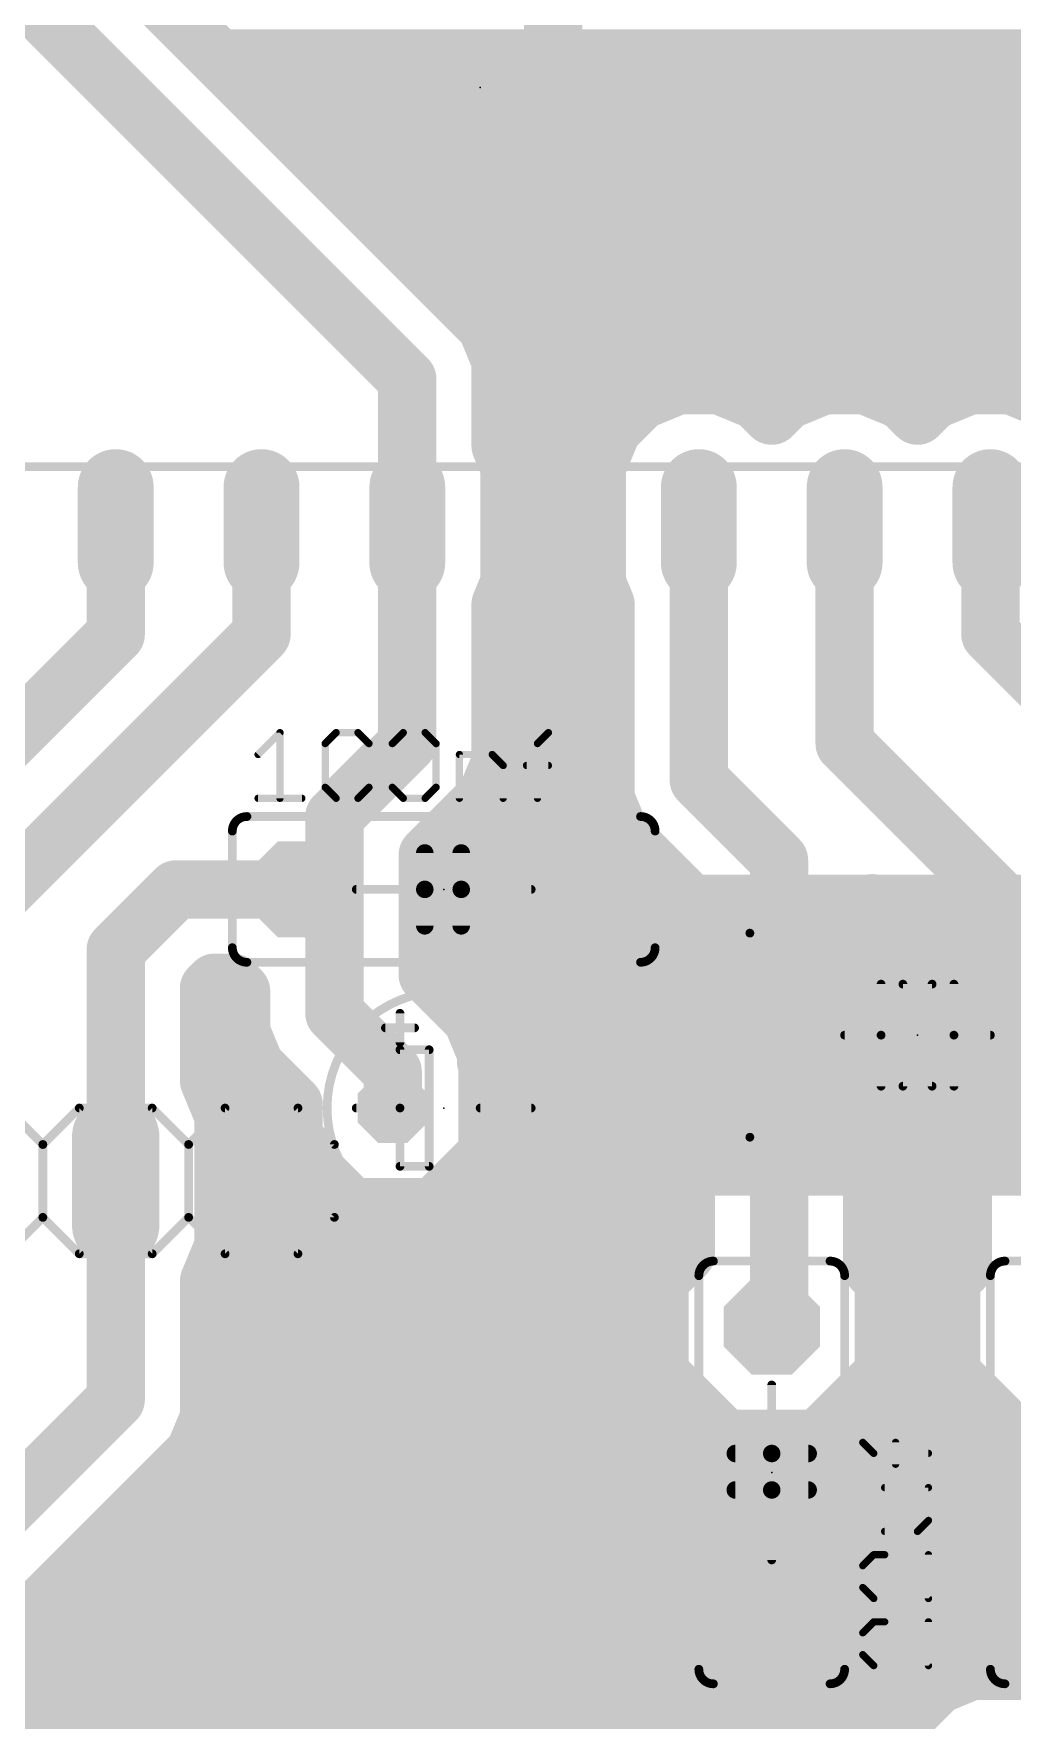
# Model space of a CAD drawing. Extents: x -9 to 115, y -5 to 71.
# Drawn here: x 54.45 to 71.5, y 9.65 to 39.04 of the extents above; entities that cross this region are included whole.
import ezdxf

# ---------------------------------------------------------------- set-up
doc = ezdxf.new("R2010")
doc.units = 0
for name, color, linetype in [('16', 132, 'CONTINUOUS'), ('17', 110, 'CONTINUOUS'), ('21', 253, 'CONTINUOUS'), ('23', 53, 'CONTINUOUS'), ('27', 253, 'CONTINUOUS'), ('43', 110, 'CONTINUOUS'), ('51', 253, 'CONTINUOUS')]:
    doc.layers.add(name, color=color, linetype=linetype)

# ---------------------------------------------------------------- blocks, each defined once
blk = doc.blocks.new('OCTAGONP')
at = {"const_width": 0.5}
blk.add_lwpolyline([(-0.25, -0.1036), (-0.25, 0.1036), (-0.1036, 0.25), (0.1036, 0.25), (0.25, 0.1036), (0.25, -0.1036), (0.1036, -0.25), (-0.1036, -0.25), (-0.25, -0.1036), (-0.25, 0.1036)], dxfattribs=at)
blk = doc.blocks.new('RECT')
blk.add_solid([(-0.5, -0.5), (0.5, -0.5), (-0.5, 0.5), (0.5, 0.5)])
blk = doc.blocks.new('LONGP100')
at = {"const_width": 1}
blk.add_lwpolyline([(-0.5, 0), (0.5, 0)], dxfattribs=at)
at = {"const_width": 0.5}
for points in [[(-0.5, 0.25, 1), (-0.5, -0.25)], [(0.5, -0.25, 1), (0.5, 0.25)]]:
    blk.add_lwpolyline(points, format="xyb", dxfattribs=at)

msp = doc.modelspace()

# ---------------------------------------------------------------- linework, layer by layer
at = {"layer": '16', "const_width": 1.016}
for points in [[(62.3381, 33.9408), (53.4481, 42.8308)], [(60.96, 33.02), (52.07, 41.91)], [(63.5, 30.48), (63.5, 41.91)], [(57.6709, 38.608), (92.0242, 38.608)], [(58.6869, 37.592), (77.2031, 37.592)], [(59.7029, 36.576), (76.1871, 36.576)], [(60.7189, 35.56), (75.1711, 35.56)], [(61.7349, 34.544), (74.5744, 34.544)], [(62.5856, 33.3434), (62.3381, 33.9408)], [(62.5091, 33.528), (74.5744, 33.528)], [(62.5856, 31.862), (62.5856, 33.3434)], [(60.96, 30.48), (60.96, 33.02)], [(65.6863, 32.9184), (65.0328, 32.6477)], [(66.3937, 32.9184), (65.6863, 32.9184)], [(67.0472, 32.6477), (66.3937, 32.9184)], [(68.2263, 32.9184), (67.5728, 32.6477)], [(68.9337, 32.9184), (68.2263, 32.9184)], [(69.5872, 32.6477), (68.9337, 32.9184)], [(70.7663, 32.9184), (70.1128, 32.6477)], [(71.4737, 32.9184), (70.7663, 32.9184)], [(72.1272, 32.6477), (71.4737, 32.9184)], [(62.5856, 32.512), (64.8971, 32.512)], [(65.0328, 32.6477), (64.5327, 32.1476)], [(67.31, 32.3849), (67.0472, 32.6477)], [(67.1829, 32.512), (67.4371, 32.512)], [(67.5728, 32.6477), (67.31, 32.3849)], [(69.85, 32.3849), (69.5872, 32.6477)], [(69.7229, 32.512), (69.9771, 32.512)], [(70.1128, 32.6477), (69.85, 32.3849)], [(64.5327, 32.1476), (64.262, 31.4941)], [(62.738, 31.4941), (62.5856, 31.862)], [(62.7372, 31.496), (64.2628, 31.496)], [(62.738, 29.4659), (62.738, 31.4941)], [(64.262, 31.4941), (64.262, 29.4659)], [(55.88, 30.48), (55.88, 28.575)], [(58.42, 30.48), (58.42, 28.575)], [(60.96, 30.48), (60.96, 26.67)], [(62.738, 30.48), (64.262, 30.48)], [(63.5, 30.48), (63.5, 24.765)], [(66.04, 30.48), (66.04, 26.035)], [(68.58, 30.48), (68.58, 26.67)], [(71.12, 30.48), (71.12, 28.575)], [(62.5856, 29.098), (62.738, 29.4659)], [(62.7372, 29.464), (64.2628, 29.464)], [(64.262, 29.4659), (64.4144, 29.098)], [(62.5856, 26.3466), (62.5856, 29.098)], [(64.4144, 29.098), (64.4144, 25.7116)], [(55.88, 28.575), (50.8, 23.495)], [(58.42, 28.575), (53.34, 23.495)], [(62.5856, 28.448), (64.4144, 28.448)], [(71.12, 28.575), (74.295, 25.4)], [(62.5856, 27.432), (64.4144, 27.432)], [(60.96, 26.67), (59.69, 25.4)], [(68.58, 26.67), (72.263, 22.987)], [(62.3381, 25.7492), (62.5856, 26.3466)], [(62.5856, 26.416), (64.4144, 26.416)], [(66.04, 26.035), (67.437, 24.638)], [(61.3156, 24.7267), (62.3381, 25.7492)], [(64.4144, 25.7116), (64.6619, 25.1142)], [(59.69, 25.4), (59.69, 23.495)], [(61.9889, 25.4), (64.5435, 25.4)], [(64.6619, 25.1142), (65.8114, 23.9647)], [(61.3156, 22.6443), (61.3156, 24.7267)], [(63.5, 24.765), (64.135, 24.13)], [(67.437, 24.638), (67.437, 21.59)], [(61.3156, 24.384), (65.392, 24.384)], [(55.88, 23.0779), (56.9321, 24.13)], [(56.9321, 24.13), (59.055, 24.13)], [(59.055, 24.13), (59.69, 23.495)], [(64.135, 24.13), (63.5, 23.495)], [(65.8114, 23.9647), (65.8114, 22.8022)], [(69.0626, 22.8022), (69.0626, 23.8885)], [(69.0626, 23.8885), (70.3931, 22.5579)], [(59.69, 23.495), (59.69, 21.971)], [(61.3156, 23.368), (65.8114, 23.368)], [(63.5, 23.495), (63.5, 21.59)], [(69.0626, 23.368), (69.5831, 23.368)], [(55.88, 23.0779), (55.88, 19.05)], [(65.8114, 22.8022), (65.4304, 22.4212)], [(69.4436, 22.4212), (69.0626, 22.8022)], [(57.5056, 22.4046), (57.6054, 22.5044)], [(57.6054, 22.5044), (57.9147, 22.5044)], [(57.9147, 22.5044), (58.0644, 22.3547)], [(62.0841, 21.8758), (61.3156, 22.6443)], [(65.4304, 22.4212), (65.4304, 20.7588)], [(69.4436, 20.7588), (69.4436, 22.4212)], [(70.3931, 22.5579), (70.2564, 22.4212)], [(70.2564, 22.4212), (70.2564, 20.7588)], [(57.5056, 20.7991), (57.5056, 22.4046)], [(57.5056, 22.352), (58.0644, 22.352)], [(58.0644, 22.3547), (58.0644, 21.6476)], [(61.6079, 22.352), (65.4304, 22.352)], [(69.4436, 22.352), (70.2564, 22.352)], [(60.706, 20.955), (59.69, 21.971)], [(62.3316, 21.2783), (62.0841, 21.8758)], [(58.0644, 21.6476), (58.3119, 21.0502)], [(63.5, 21.59), (62.484, 20.574)], [(67.437, 21.59), (67.437, 16.637)], [(57.5056, 21.336), (58.1935, 21.336)], [(62.3077, 21.336), (65.4304, 21.336)], [(62.3316, 21.137), (62.3316, 21.2783)], [(69.4436, 21.336), (70.2564, 21.336)], [(58.3119, 21.0502), (58.9788, 20.3833)], [(60.706, 20.32), (60.706, 20.955)], [(62.4332, 21.0354), (62.3316, 21.137)], [(62.4332, 19.6046), (62.4332, 21.0354)], [(57.7596, 20.1859), (57.5056, 20.7991)], [(65.4304, 20.7588), (65.8114, 20.3778)], [(69.0626, 20.3778), (69.4436, 20.7588)], [(70.2564, 20.7588), (70.6374, 20.3778)], [(58.9788, 20.3833), (58.9788, 19.6046)], [(62.484, 20.574), (62.484, 20.32)], [(65.8114, 20.3778), (65.8114, 17.7773)], [(69.0626, 17.5233), (69.0626, 20.3778)], [(70.6374, 20.3778), (70.6374, 17.5233)], [(57.704, 20.32), (58.9788, 20.32)], [(57.7596, 17.9141), (57.7596, 20.1859)], [(62.4332, 20.32), (65.8114, 20.32)], [(62.484, 20.32), (62.484, 14.986)], [(69.0626, 20.32), (70.6374, 20.32)], [(58.9788, 19.6046), (59.9906, 18.5928)], [(61.4214, 18.5928), (62.4332, 19.6046)], [(57.7596, 19.304), (59.2794, 19.304)], [(62.1326, 19.304), (65.8114, 19.304)], [(69.0626, 19.304), (70.6374, 19.304)], [(55.88, 19.05), (55.88, 15.24)], [(62.484, 14.986), (58.42, 19.05)], [(59.9906, 18.5928), (61.4214, 18.5928)], [(57.7596, 18.288), (65.8114, 18.288)], [(69.0626, 18.288), (70.6374, 18.288)], [(57.5056, 17.3009), (57.7596, 17.9141)], [(65.8114, 17.7773), (65.3542, 17.3201)], [(69.2658, 17.3201), (69.0626, 17.5233)], [(70.6374, 17.5233), (70.4342, 17.3201)], [(57.5056, 14.9166), (57.5056, 17.3009)], [(57.5056, 17.272), (65.3542, 17.272)], [(65.3542, 17.3201), (65.3542, 15.6999)], [(69.2658, 15.6999), (69.2658, 17.3201)], [(69.2658, 17.272), (70.4342, 17.272)], [(70.4342, 17.3201), (70.4342, 15.6999)], [(67.437, 16.637), (67.31, 16.51)], [(57.5056, 16.256), (65.3542, 16.256)], [(69.2658, 16.256), (70.4342, 16.256)], [(65.3542, 15.6999), (66.4999, 14.5542)], [(68.1201, 14.5542), (69.2658, 15.6999)], [(70.4342, 15.6999), (71.5799, 14.5542)], [(55.88, 15.24), (48.895, 8.255)], [(57.5056, 15.24), (65.8141, 15.24)], [(68.8059, 15.24), (70.8941, 15.24)], [(57.2581, 14.3192), (57.5056, 14.9166)], [(66.04, 11.43), (62.484, 14.986)], [(66.4999, 14.5542), (68.1201, 14.5542)], [(71.5799, 14.5542), (73.2001, 14.5542)], [(56.8008, 13.8619), (57.2581, 14.3192)], [(57.1629, 14.224), (75.8444, 14.224)], [(50.2731, 7.3342), (56.8008, 13.8619)], [(56.8008, 13.8619), (56.8008, 13.8619)], [(56.1469, 13.208), (75.8444, 13.208)], [(55.1309, 12.192), (75.2981, 12.192)], [(66.04, 10.287), (67.183, 11.43)], [(67.31, 11.43), (66.04, 11.43)], [(67.183, 11.43), (67.31, 11.43)], [(67.31, 11.43), (72.39, 11.43)], [(54.1149, 11.176), (74.2821, 11.176)], [(70.7966, 10.5156), (70.1992, 10.2681)], [(73.6217, 10.5156), (70.7966, 10.5156)], [(53.0989, 10.16), (70.0911, 10.16)], [(66.04, 3.81), (66.04, 10.287)], [(70.1992, 10.2681), (67.2019, 7.2708)], [(52.0829, 9.144), (69.0751, 9.144)]]:
    msp.add_lwpolyline(points, dxfattribs=at)
at = {"layer": '16', "const_width": 0.508}
for points in [[(57.6709, 38.862, 1), (57.6709, 38.354)], [(58.6869, 37.846, 1), (58.6869, 37.338)], [(59.7029, 36.83, 1), (59.7029, 36.322)], [(60.7189, 35.814, 1), (60.7189, 35.306)], [(61.7349, 34.798, 1), (61.7349, 34.29)], [(62.5728, 34.038, 1), (62.1034, 33.8436)], [(62.1585, 33.7612, 1), (62.5177, 34.1204)], [(62.5091, 33.782, 1), (62.5091, 33.274)], [(62.8396, 33.3434, 1), (62.3316, 33.3434)], [(61.214, 33.02, 1), (60.706, 33.02)], [(62.3509, 33.2461, 1), (62.8203, 33.4406)], [(60.7804, 32.8404, 1), (61.1396, 33.1996)], [(65.6863, 33.1724, 1), (65.6863, 32.6644)], [(65.7835, 32.6837, 1), (65.5891, 33.1531)], [(66.4909, 33.1531, 1), (66.2965, 32.6837)], [(66.3937, 32.6644, 1), (66.3937, 33.1724)], [(68.2263, 33.1724, 1), (68.2263, 32.6644)], [(68.3235, 32.6837, 1), (68.1291, 33.1531)], [(69.0309, 33.1531, 1), (68.8365, 32.6837)], [(68.9337, 32.6644, 1), (68.9337, 33.1724)], [(70.7663, 33.1724, 1), (70.7663, 32.6644)], [(70.8635, 32.6837, 1), (70.6691, 33.1531)], [(71.5709, 33.1531, 1), (71.3765, 32.6837)], [(71.4737, 32.6644, 1), (71.4737, 33.1724)], [(62.5856, 32.766, 1), (62.5856, 32.258)], [(64.9356, 32.8824, 1), (65.13, 32.413)], [(65.2124, 32.4681, 1), (64.8532, 32.8273)], [(64.8971, 32.258, 1), (64.8971, 32.766)], [(67.2268, 32.8273, 1), (66.8675, 32.4681)], [(67.1829, 32.766, 1), (67.1829, 32.258)], [(66.95, 32.413, 1), (67.1444, 32.8824)], [(67.4756, 32.8824, 1), (67.67, 32.413)], [(67.7524, 32.4681, 1), (67.3932, 32.8273)], [(67.4371, 32.258, 1), (67.4371, 32.766)], [(69.7668, 32.8273, 1), (69.4075, 32.4681)], [(69.7229, 32.766, 1), (69.7229, 32.258)], [(69.49, 32.413, 1), (69.6844, 32.8824)], [(70.0156, 32.8824, 1), (70.21, 32.413)], [(70.2924, 32.4681, 1), (69.9332, 32.8273)], [(69.9771, 32.258, 1), (69.9771, 32.766)], [(64.7673, 32.0504, 1), (64.298, 32.2448)], [(67.1304, 32.5645, 1), (67.4896, 32.2053)], [(67.1304, 32.2053, 1), (67.4896, 32.5645)], [(69.6704, 32.5645, 1), (70.0296, 32.2053)], [(69.6704, 32.2053, 1), (70.0296, 32.5645)], [(62.8203, 31.9592, 1), (62.3509, 31.7648)], [(64.3531, 32.3272, 1), (64.7123, 31.9679)], [(62.3316, 31.862, 1), (62.8396, 31.862)], [(62.7372, 31.75, 1), (62.7372, 31.242)], [(62.992, 31.4941, 1), (62.484, 31.4941)], [(62.5033, 31.3969, 1), (62.9727, 31.5913)], [(64.516, 31.4941, 1), (64.008, 31.4941)], [(64.0273, 31.5913, 1), (64.4967, 31.3969)], [(64.2628, 31.242, 1), (64.2628, 31.75)], [(56.134, 30.48, 1), (55.626, 30.48)], [(58.674, 30.48, 1), (58.166, 30.48)], [(61.214, 30.48, 1), (60.706, 30.48)], [(62.738, 30.734, 1), (62.738, 30.226)], [(63.754, 30.48, 1), (63.246, 30.48)], [(64.262, 30.226, 1), (64.262, 30.734)], [(66.294, 30.48, 1), (65.786, 30.48)], [(68.834, 30.48, 1), (68.326, 30.48)], [(71.374, 30.48, 1), (70.866, 30.48)], [(60.706, 30.48, 1), (61.214, 30.48)], [(63.246, 30.48, 1), (63.754, 30.48)], [(62.7372, 29.718, 1), (62.7372, 29.21)], [(62.484, 29.4659, 1), (62.992, 29.4659)], [(62.9727, 29.3687, 1), (62.5033, 29.5631)], [(64.4967, 29.5631, 1), (64.0273, 29.3687)], [(64.008, 29.4659, 1), (64.516, 29.4659)], [(64.2628, 29.21, 1), (64.2628, 29.718)], [(62.8396, 29.098, 1), (62.3316, 29.098)], [(62.3509, 29.1952, 1), (62.8203, 29.0008)], [(64.6684, 29.098, 1), (64.1604, 29.098)], [(64.1797, 29.0008, 1), (64.6491, 29.1952)], [(55.626, 28.575, 1), (56.134, 28.575)], [(56.0596, 28.3954, 1), (55.7004, 28.7546)], [(58.166, 28.575, 1), (58.674, 28.575)], [(58.5996, 28.3954, 1), (58.2404, 28.7546)], [(62.5856, 28.702, 1), (62.5856, 28.194)], [(64.4144, 28.194, 1), (64.4144, 28.702)], [(71.2996, 28.7546, 1), (70.9404, 28.3954)], [(70.866, 28.575, 1), (71.374, 28.575)], [(62.5856, 27.686, 1), (62.5856, 27.178)], [(64.4144, 27.178, 1), (64.4144, 27.686)], [(61.1396, 26.4904, 1), (60.7804, 26.8496)], [(68.7596, 26.8496, 1), (68.4004, 26.4904)], [(60.706, 26.67, 1), (61.214, 26.67)], [(62.5856, 26.67, 1), (62.5856, 26.162)], [(62.8203, 26.2494, 1), (62.3509, 26.4438)], [(64.4144, 26.162, 1), (64.4144, 26.67)], [(68.326, 26.67, 1), (68.834, 26.67)], [(62.3316, 26.3466, 1), (62.8396, 26.3466)], [(66.2196, 26.2146, 1), (65.8604, 25.8554)], [(62.5177, 25.5696, 1), (62.1585, 25.9288)], [(64.6491, 25.8088, 1), (64.1797, 25.6144)], [(65.786, 26.035, 1), (66.294, 26.035)], [(59.944, 25.4, 1), (59.436, 25.4)], [(61.9889, 25.654, 1), (61.9889, 25.146)], [(62.1034, 25.8464, 1), (62.5728, 25.652)], [(64.1604, 25.7116, 1), (64.6684, 25.7116)], [(64.5435, 25.146, 1), (64.5435, 25.654)], [(59.5104, 25.5796, 1), (59.8696, 25.2204)], [(64.8415, 25.2938, 1), (64.4823, 24.9346)], [(64.4272, 25.017, 1), (64.8965, 25.2114)], [(61.5696, 24.7267, 1), (61.0616, 24.7267)], [(61.136, 24.9063, 1), (61.4952, 24.547)], [(63.6796, 24.9446, 1), (63.3204, 24.5854)], [(63.246, 24.765, 1), (63.754, 24.765)], [(67.691, 24.638, 1), (67.183, 24.638)], [(67.2574, 24.4584, 1), (67.6166, 24.8176)], [(61.3156, 24.638, 1), (61.3156, 24.13)], [(65.392, 24.13, 1), (65.392, 24.638)], [(56.9321, 24.384, 1), (56.9321, 23.876)], [(57.1117, 23.9504, 1), (56.7525, 24.3096)], [(59.2346, 24.3096, 1), (58.8754, 23.9504)], [(59.055, 23.876, 1), (59.055, 24.384)], [(64.3146, 23.9504, 1), (63.9554, 24.3096)], [(63.9554, 23.9504, 1), (64.3146, 24.3096)], [(66.0654, 23.9647, 1), (65.5574, 23.9647)], [(65.6318, 23.785, 1), (65.991, 24.1443)], [(69.3166, 23.8885, 1), (68.8086, 23.8885)], [(69.2422, 24.0681, 1), (68.883, 23.7089)], [(59.944, 23.495, 1), (59.436, 23.495)], [(59.5104, 23.3154, 1), (59.8696, 23.6746)], [(61.3156, 23.622, 1), (61.3156, 23.114)], [(63.754, 23.495, 1), (63.246, 23.495)], [(63.3204, 23.6746, 1), (63.6796, 23.3154)], [(65.8114, 23.114, 1), (65.8114, 23.622)], [(69.0626, 23.622, 1), (69.0626, 23.114)], [(69.5831, 23.114, 1), (69.5831, 23.622)], [(56.134, 23.0779, 1), (55.626, 23.0779)], [(55.7004, 23.2575, 1), (56.0596, 22.8983)], [(59.436, 23.495, 1), (59.944, 23.495)], [(65.991, 22.6226, 1), (65.6318, 22.9818)], [(69.2422, 22.9818, 1), (68.883, 22.6226)], [(57.6054, 22.7584, 1), (57.6054, 22.2504)], [(57.7851, 22.3248, 1), (57.4258, 22.684)], [(58.0943, 22.684, 1), (57.7351, 22.3248)], [(57.9147, 22.2504, 1), (57.9147, 22.7584)], [(61.4952, 22.824, 1), (61.136, 22.4647)], [(65.6844, 22.4212, 1), (65.1764, 22.4212)], [(65.5574, 22.8022, 1), (66.0654, 22.8022)], [(68.8086, 22.8022, 1), (69.3166, 22.8022)], [(69.6976, 22.4212, 1), (69.1896, 22.4212)], [(70.5104, 22.4212, 1), (70.0024, 22.4212)], [(70.5727, 22.3783, 1), (70.2135, 22.7375)], [(70.2135, 22.3783, 1), (70.5728, 22.7375)], [(57.7596, 22.4046, 1), (57.2516, 22.4046)], [(57.5056, 22.606, 1), (57.5056, 22.098)], [(57.326, 22.5842, 1), (57.6852, 22.2249)], [(58.3184, 22.3547, 1), (57.8104, 22.3547)], [(57.8848, 22.1751, 1), (58.244, 22.5343)], [(58.0644, 22.098, 1), (58.0644, 22.606)], [(61.0616, 22.6443, 1), (61.5696, 22.6443)], [(61.6079, 22.606, 1), (61.6079, 22.098)], [(65.2508, 22.6008, 1), (65.61, 22.2416)], [(65.4304, 22.098, 1), (65.4304, 22.606)], [(69.4436, 22.606, 1), (69.4436, 22.098)], [(69.264, 22.2416, 1), (69.6232, 22.6008)], [(70.0768, 22.6008, 1), (70.436, 22.2416)], [(70.2564, 22.098, 1), (70.2564, 22.606)], [(59.8696, 22.1506, 1), (59.5104, 21.7914)], [(62.3188, 21.973, 1), (61.8494, 21.7786)], [(58.2991, 21.7448, 1), (57.8297, 21.5504)], [(59.436, 21.971, 1), (59.944, 21.971)], [(61.9045, 21.6962, 1), (62.2637, 22.0554)], [(63.6796, 21.4104, 1), (63.3204, 21.7696)], [(67.691, 21.59, 1), (67.183, 21.59)], [(57.5056, 21.59, 1), (57.5056, 21.082)], [(57.8104, 21.6476, 1), (58.3184, 21.6476)], [(58.1935, 21.082, 1), (58.1935, 21.59)], [(62.3077, 21.59, 1), (62.3077, 21.082)], [(62.5856, 21.2783, 1), (62.0776, 21.2783)], [(63.246, 21.59, 1), (63.754, 21.59)], [(65.4304, 21.082, 1), (65.4304, 21.59)], [(67.183, 21.59, 1), (67.691, 21.59)], [(69.4436, 21.59, 1), (69.4436, 21.082)], [(70.2564, 21.082, 1), (70.2564, 21.59)], [(58.4915, 21.2298, 1), (58.1323, 20.8706)], [(60.96, 20.955, 1), (60.452, 20.955)], [(62.5112, 21.3166, 1), (62.152, 20.9574)], [(62.0969, 21.1811, 1), (62.5663, 21.3756)], [(62.6872, 21.0354, 1), (62.1792, 21.0354)], [(62.2536, 20.8558, 1), (62.6128, 21.215)], [(57.7403, 20.8963, 1), (57.2709, 20.7019)], [(58.0772, 20.953, 1), (58.5465, 21.1474)], [(60.5264, 20.7754, 1), (60.8856, 21.1346)], [(62.0776, 21.137, 1), (62.5856, 21.137)], [(65.61, 20.9384, 1), (65.2508, 20.5792)], [(69.6232, 20.5792, 1), (69.264, 20.9384)], [(70.436, 20.9384, 1), (70.0768, 20.5792)], [(57.2516, 20.7991, 1), (57.7596, 20.7991)], [(59.2328, 20.3833, 1), (58.7248, 20.3833)], [(62.738, 20.574, 1), (62.23, 20.574)], [(62.3044, 20.7536, 1), (62.6636, 20.3944)], [(65.1764, 20.7588, 1), (65.6844, 20.7588)], [(66.0654, 20.3778, 1), (65.5574, 20.3778)], [(69.3166, 20.3778, 1), (68.8086, 20.3778)], [(69.1896, 20.7588, 1), (69.6976, 20.7588)], [(70.0024, 20.7588, 1), (70.5104, 20.7588)], [(70.8914, 20.3778, 1), (70.3834, 20.3778)], [(57.704, 20.574, 1), (57.704, 20.066)], [(58.0136, 20.1859, 1), (57.5056, 20.1859)], [(58.7992, 20.2036, 1), (59.1584, 20.5629)], [(58.9788, 20.066, 1), (58.9788, 20.574)], [(60.452, 20.32, 1), (60.96, 20.32)], [(62.4332, 20.574, 1), (62.4332, 20.066)], [(62.738, 20.32, 1), (62.23, 20.32)], [(62.23, 20.32, 1), (62.738, 20.32)], [(65.6318, 20.1982, 1), (65.991, 20.5574)], [(65.8114, 20.066, 1), (65.8114, 20.574)], [(69.0626, 20.574, 1), (69.0626, 20.066)], [(68.883, 20.5574, 1), (69.2422, 20.1982)], [(70.4578, 20.1982, 1), (70.817, 20.5574)], [(70.6374, 20.066, 1), (70.6374, 20.574)], [(57.5249, 20.0887, 1), (57.9943, 20.2831)], [(59.1584, 19.7842, 1), (58.7992, 19.425)], [(62.6128, 19.425, 1), (62.2536, 19.7842)], [(57.7596, 19.558, 1), (57.7596, 19.05)], [(58.7248, 19.6046, 1), (59.2328, 19.6046)], [(59.2794, 19.05, 1), (59.2794, 19.558)], [(62.1326, 19.558, 1), (62.1326, 19.05)], [(62.1792, 19.6046, 1), (62.6872, 19.6046)], [(65.8114, 19.05, 1), (65.8114, 19.558)], [(69.0626, 19.558, 1), (69.0626, 19.05)], [(70.6374, 19.05, 1), (70.6374, 19.558)], [(56.134, 19.05, 1), (55.626, 19.05)], [(58.5996, 19.2296, 1), (58.2404, 18.8704)], [(55.626, 19.05, 1), (56.134, 19.05)], [(59.9906, 18.8468, 1), (59.9906, 18.3388)], [(59.811, 18.4132, 1), (60.1702, 18.7724)], [(61.2418, 18.7724, 1), (61.601, 18.4132)], [(61.4214, 18.3388, 1), (61.4214, 18.8468)], [(57.7596, 18.542, 1), (57.7596, 18.034)], [(65.8114, 18.034, 1), (65.8114, 18.542)], [(69.0626, 18.542, 1), (69.0626, 18.034)], [(70.6374, 18.034, 1), (70.6374, 18.542)], [(57.9943, 17.8169, 1), (57.5249, 18.0113)], [(65.991, 17.5977, 1), (65.6318, 17.9569)], [(57.5056, 17.9141, 1), (58.0136, 17.9141)], [(65.5574, 17.7773, 1), (66.0654, 17.7773)], [(69.2422, 17.7029, 1), (68.883, 17.3437)], [(70.817, 17.3437, 1), (70.4578, 17.7029)], [(57.7596, 17.3009, 1), (57.2516, 17.3009)], [(57.5056, 17.526, 1), (57.5056, 17.018)], [(57.2709, 17.3981, 1), (57.7403, 17.2037)], [(65.6082, 17.3201, 1), (65.1002, 17.3201)], [(65.1746, 17.4997, 1), (65.5338, 17.1405)], [(65.3542, 17.018, 1), (65.3542, 17.526)], [(68.8086, 17.5233, 1), (69.3166, 17.5233)], [(69.5198, 17.3201, 1), (69.0118, 17.3201)], [(69.2658, 17.526, 1), (69.2658, 17.018)], [(69.0862, 17.1405, 1), (69.4454, 17.4997)], [(70.6882, 17.3201, 1), (70.1802, 17.3201)], [(70.2546, 17.4997, 1), (70.6138, 17.1405)], [(70.3834, 17.5233, 1), (70.8914, 17.5233)], [(70.4342, 17.018, 1), (70.4342, 17.526)], [(67.6166, 16.4574, 1), (67.2574, 16.8166)], [(57.5056, 16.51, 1), (57.5056, 16.002)], [(65.3542, 16.002, 1), (65.3542, 16.51)], [(67.1304, 16.6896, 1), (67.4896, 16.3304)], [(67.183, 16.637, 1), (67.691, 16.637)], [(69.2658, 16.51, 1), (69.2658, 16.002)], [(70.4342, 16.002, 1), (70.4342, 16.51)], [(65.5338, 15.8795, 1), (65.1746, 15.5203)], [(69.4454, 15.5203, 1), (69.0862, 15.8795)], [(70.6138, 15.8795, 1), (70.2546, 15.5203)], [(65.1002, 15.6999, 1), (65.6082, 15.6999)], [(69.0118, 15.6999, 1), (69.5198, 15.6999)], [(70.1802, 15.6999, 1), (70.6882, 15.6999)], [(56.0596, 15.0604, 1), (55.7004, 15.4196)], [(57.5056, 15.494, 1), (57.5056, 14.986)], [(65.8141, 14.986, 1), (65.8141, 15.494)], [(68.8059, 15.494, 1), (68.8059, 14.986)], [(70.8941, 14.986, 1), (70.8941, 15.494)], [(55.626, 15.24, 1), (56.134, 15.24)], [(57.7403, 14.8194, 1), (57.2709, 15.0138)], [(62.6636, 15.1656, 1), (62.3044, 14.8064)], [(62.3044, 14.8064, 1), (62.6636, 15.1656)], [(57.2516, 14.9166, 1), (57.7596, 14.9166)], [(62.23, 14.986, 1), (62.738, 14.986)], [(66.4999, 14.8082, 1), (66.4999, 14.3002)], [(66.3203, 14.3746, 1), (66.6795, 14.7338)], [(67.9405, 14.7338, 1), (68.2997, 14.3746)], [(68.1201, 14.3002, 1), (68.1201, 14.8082)], [(71.5799, 14.8082, 1), (71.5799, 14.3002)], [(71.4003, 14.3746, 1), (71.7595, 14.7338)], [(57.1629, 14.478, 1), (57.1629, 13.97)], [(57.4377, 14.1396, 1), (57.0785, 14.4988)], [(57.0234, 14.4164, 1), (57.4928, 14.222)], [(56.8008, 14.1159, 1), (56.8008, 13.6079)], [(56.6212, 14.0415, 1), (56.9804, 13.6823)], [(56.9804, 13.6823, 1), (56.6212, 14.0415)], [(56.8008, 13.6079, 1), (56.8008, 14.1159)], [(56.1469, 13.462, 1), (56.1469, 12.954)], [(55.1309, 12.446, 1), (55.1309, 11.938)], [(66.04, 11.684, 1), (66.04, 11.176)], [(65.8604, 11.2504, 1), (66.2196, 11.6096)], [(67.183, 11.684, 1), (67.183, 11.176)], [(67.3626, 11.2504, 1), (67.0034, 11.6096)], [(67.31, 11.684, 1), (67.31, 11.176)], [(67.31, 11.176, 1), (67.31, 11.684)], [(67.31, 11.176, 1), (67.31, 11.684)], [(70.7966, 10.7696, 1), (70.7966, 10.2616)], [(70.8938, 10.2809, 1), (70.6994, 10.7503)], [(66.294, 10.287, 1), (65.786, 10.287)], [(65.8604, 10.4666, 1), (66.2196, 10.1074)], [(70.102, 10.5028, 1), (70.2964, 10.0334)], [(70.3788, 10.0885, 1), (70.0196, 10.4477)], [(70.0911, 9.906, 1), (70.0911, 10.414)]]:
    msp.add_lwpolyline(points, format="xyb", dxfattribs=at)
at = {"layer": '21'}
for points, const_width in [([(35.814, 31.496), (88.646, 31.496)], 0.1524), ([(65.024, 25.4), (58.166, 25.4)], 0.1524), ([(57.912, 25.146), (57.912, 23.114)], 0.1524), ([(65.278, 23.114), (65.278, 25.146)], 0.1524), ([(61.2648, 24.13), (61.2648, 24.765)], 0.3048), ([(61.8998, 24.13), (61.8998, 24.765)], 0.3048), ([(61.2648, 24.13), (60.071, 24.13)], 0.1524), ([(61.2648, 23.495), (61.2648, 24.13)], 0.3048), ([(61.8998, 23.495), (61.8998, 24.13)], 0.3048), ([(61.8998, 24.13), (63.119, 24.13)], 0.1524), ([(72.771, 23.876), (66.929, 23.876)], 0.4064), ([(72.771, 23.368), (66.929, 23.368)], 0.1524), ([(58.166, 22.86), (65.024, 22.86)], 0.1524), ([(69.215, 21.59), (69.215, 22.479)], 0.1524), ([(69.596, 20.701), (69.596, 22.479)], 0.1524), ([(69.596, 22.479), (70.104, 22.479)], 0.1524), ([(70.104, 22.479), (70.104, 20.701)], 0.1524), ([(70.485, 21.59), (70.485, 22.479)], 0.1524), ([(60.833, 21.463), (60.833, 21.971)], 0.1524), ([(60.579, 21.717), (61.087, 21.717)], 0.1524), ([(69.215, 21.59), (68.58, 21.59)], 0.1524), ([(69.215, 20.701), (69.215, 21.59)], 0.1524), ([(70.485, 20.701), (70.485, 21.59)], 0.1524), ([(70.485, 21.59), (71.12, 21.59)], 0.1524), ([(70.104, 20.701), (69.596, 20.701)], 0.1524), ([(53.975, 20.32), (54.61, 19.685)], 0.1524), ([(54.61, 19.685), (55.245, 20.32)], 0.1524), ([(55.245, 20.32), (56.515, 20.32)], 0.1524), ([(56.515, 20.32), (57.15, 19.685)], 0.1524), ([(57.785, 20.32), (57.15, 19.685)], 0.1524), ([(57.785, 20.32), (59.055, 20.32)], 0.1524), ([(59.055, 20.32), (59.69, 19.685)], 0.1524), ([(54.61, 19.685), (54.61, 18.415)], 0.1524), ([(57.15, 19.685), (57.15, 18.415)], 0.1524), ([(59.69, 19.685), (59.69, 18.415)], 0.1524), ([(66.929, 19.812), (72.771, 19.812)], 0.1524), ([(72.771, 19.304), (66.929, 19.304)], 0.4064), ([(54.61, 18.415), (53.975, 17.78)], 0.1524), ([(55.245, 17.78), (54.61, 18.415)], 0.1524), ([(57.15, 18.415), (56.515, 17.78)], 0.1524), ([(57.15, 18.415), (57.785, 17.78)], 0.1524), ([(59.69, 18.415), (59.055, 17.78)], 0.1524), ([(56.515, 17.78), (55.245, 17.78)], 0.1524), ([(59.055, 17.78), (57.785, 17.78)], 0.1524), ([(68.326, 17.653), (66.294, 17.653)], 0.1524), ([(73.406, 17.653), (71.374, 17.653)], 0.1524), ([(66.04, 17.399), (66.04, 10.541)], 0.1524), ([(68.58, 10.541), (68.58, 17.399)], 0.1524), ([(71.12, 17.399), (71.12, 10.541)], 0.1524), ([(67.31, 14.3002), (67.31, 15.494)], 0.1524), ([(66.675, 14.3002), (67.31, 14.3002)], 0.3048), ([(67.31, 14.3002), (67.945, 14.3002)], 0.3048), ([(66.675, 13.6652), (67.31, 13.6652)], 0.3048), ([(67.31, 13.6652), (67.945, 13.6652)], 0.3048), ([(67.31, 13.6652), (67.31, 12.446)], 0.1524), ([(66.294, 10.287), (68.326, 10.287)], 0.1524), ([(71.374, 10.287), (73.406, 10.287)], 0.1524)]:
    msp.add_lwpolyline(points, dxfattribs=dict(at, const_width=const_width))
for points, const_width in [([(58.166, 25.4, 0.4142), (57.912, 25.146)], 0.1524), ([(58.166, 25.4381, 1), (58.166, 25.3619)], 0.0762), ([(58.166, 25.3619, 1), (58.166, 25.4381)], 0.0762), ([(65.278, 25.146, 0.4142), (65.024, 25.4)], 0.1524), ([(65.024, 25.4381, 1), (65.024, 25.3619)], 0.0762), ([(65.024, 25.3619, 1), (65.024, 25.4381)], 0.0762), ([(57.9501, 25.146, 1), (57.8739, 25.146)], 0.0762), ([(57.8739, 25.146, 1), (57.9501, 25.146)], 0.0762), ([(65.3161, 25.146, 1), (65.2399, 25.146)], 0.0762), ([(65.2399, 25.146, 1), (65.3161, 25.146)], 0.0762), ([(61.341, 24.765, 1), (61.1886, 24.765)], 0.1524), ([(61.976, 24.765, 1), (61.8236, 24.765)], 0.1524), ([(60.071, 24.1681, 1), (60.071, 24.0919)], 0.0762), ([(61.341, 24.13, 1), (61.1886, 24.13)], 0.1524), ([(61.1886, 24.13, 1), (61.341, 24.13)], 0.1524), ([(61.2648, 24.0919, 1), (61.2648, 24.1681)], 0.0762), ([(61.976, 24.13, 1), (61.8236, 24.13)], 0.1524), ([(61.8236, 24.13, 1), (61.976, 24.13)], 0.1524), ([(61.8998, 24.1681, 1), (61.8998, 24.0919)], 0.0762), ([(63.119, 24.0919, 1), (63.119, 24.1681)], 0.0762), ([(66.929, 23.876, 1), (66.929, 19.304)], 0.4064), ([(66.929, 23.9776, 1), (66.929, 23.7744)], 0.2032), ([(66.929, 23.7744, 1), (66.929, 23.9776)], 0.2032), ([(61.1886, 23.495, 1), (61.341, 23.495)], 0.1524), ([(61.8236, 23.495, 1), (61.976, 23.495)], 0.1524), ([(66.929, 23.368, 1), (66.929, 19.812)], 0.1524), ([(66.929, 23.4061, 1), (66.929, 23.3299)], 0.0762), ([(66.929, 23.3299, 1), (66.929, 23.4061)], 0.0762), ([(57.912, 23.114, 0.4142), (58.166, 22.86)], 0.1524), ([(57.9501, 23.114, 1), (57.8739, 23.114)], 0.0762), ([(57.8739, 23.114, 1), (57.9501, 23.114)], 0.0762), ([(58.166, 22.8981, 1), (58.166, 22.8219)], 0.0762), ([(58.166, 22.8219, 1), (58.166, 22.8981)], 0.0762), ([(65.024, 22.86, 0.4142), (65.278, 23.114)], 0.1524), ([(65.024, 22.8981, 1), (65.024, 22.8219)], 0.0762), ([(65.024, 22.8219, 1), (65.024, 22.8981)], 0.0762), ([(65.3161, 23.114, 1), (65.2399, 23.114)], 0.0762), ([(65.2399, 23.114, 1), (65.3161, 23.114)], 0.0762), ([(61.595, 18.288, 1), (61.595, 22.352, 1), (61.595, 18.288)], 0.1524), ([(69.2531, 22.479, 1), (69.1769, 22.479)], 0.0762), ([(69.6341, 22.479, 1), (69.5579, 22.479)], 0.0762), ([(69.596, 22.5171, 1), (69.596, 22.4409)], 0.0762), ([(70.1421, 22.479, 1), (70.0659, 22.479)], 0.0762), ([(70.104, 22.4409, 1), (70.104, 22.5171)], 0.0762), ([(70.5231, 22.479, 1), (70.4469, 22.479)], 0.0762), ([(60.8711, 21.971, 1), (60.7949, 21.971)], 0.0762), ([(60.579, 21.7551, 1), (60.579, 21.6789)], 0.0762), ([(61.087, 21.6789, 1), (61.087, 21.7551)], 0.0762), ([(60.7949, 21.463, 1), (60.8711, 21.463)], 0.0762), ([(68.58, 21.6281, 1), (68.58, 21.5519)], 0.0762), ([(69.2531, 21.59, 1), (69.1769, 21.59)], 0.0762), ([(69.1769, 21.59, 1), (69.2531, 21.59)], 0.0762), ([(69.215, 21.5519, 1), (69.215, 21.6281)], 0.0762), ([(70.5231, 21.59, 1), (70.4469, 21.59)], 0.0762), ([(70.485, 21.6281, 1), (70.485, 21.5519)], 0.0762), ([(70.4469, 21.59, 1), (70.5231, 21.59)], 0.0762), ([(71.12, 21.5519, 1), (71.12, 21.6281)], 0.0762), ([(69.1769, 20.701, 1), (69.2531, 20.701)], 0.0762), ([(69.596, 20.7391, 1), (69.596, 20.6629)], 0.0762), ([(69.5579, 20.701, 1), (69.6341, 20.701)], 0.0762), ([(70.0659, 20.701, 1), (70.1421, 20.701)], 0.0762), ([(70.104, 20.6629, 1), (70.104, 20.7391)], 0.0762), ([(70.4469, 20.701, 1), (70.5231, 20.701)], 0.0762), ([(55.245, 20.3581, 1), (55.245, 20.2819)], 0.0762), ([(55.2719, 20.2931, 1), (55.2181, 20.3469)], 0.0762), ([(56.5419, 20.3469, 1), (56.4881, 20.2931)], 0.0762), ([(56.515, 20.2819, 1), (56.515, 20.3581)], 0.0762), ([(57.785, 20.3581, 1), (57.785, 20.2819)], 0.0762), ([(57.8119, 20.2931, 1), (57.7581, 20.3469)], 0.0762), ([(59.0819, 20.3469, 1), (59.0281, 20.2931)], 0.0762), ([(59.055, 20.2819, 1), (59.055, 20.3581)], 0.0762), ([(54.6481, 19.685, 1), (54.5719, 19.685)], 0.0762), ([(54.5831, 19.7119, 1), (54.6369, 19.6581)], 0.0762), ([(54.5831, 19.6581, 1), (54.6369, 19.7119)], 0.0762), ([(57.1881, 19.685, 1), (57.1119, 19.685)], 0.0762), ([(57.1231, 19.7119, 1), (57.1769, 19.6581)], 0.0762), ([(57.1231, 19.6581, 1), (57.1769, 19.7119)], 0.0762), ([(59.7281, 19.685, 1), (59.6519, 19.685)], 0.0762), ([(59.6631, 19.6581, 1), (59.7169, 19.7119)], 0.0762), ([(66.929, 19.8501, 1), (66.929, 19.7739)], 0.0762), ([(66.929, 19.7739, 1), (66.929, 19.8501)], 0.0762), ([(66.929, 19.4056, 1), (66.929, 19.2024)], 0.2032), ([(66.929, 19.2024, 1), (66.929, 19.4056)], 0.2032), ([(54.5719, 18.415, 1), (54.6481, 18.415)], 0.0762), ([(54.6369, 18.4419, 1), (54.5831, 18.3881)], 0.0762), ([(54.6369, 18.3881, 1), (54.5831, 18.4419)], 0.0762), ([(57.1119, 18.415, 1), (57.1881, 18.415)], 0.0762), ([(57.1769, 18.4419, 1), (57.1231, 18.3881)], 0.0762), ([(57.1769, 18.3881, 1), (57.1231, 18.4419)], 0.0762), ([(59.6519, 18.415, 1), (59.7281, 18.415)], 0.0762), ([(59.7169, 18.3881, 1), (59.6631, 18.4419)], 0.0762), ([(55.245, 17.8181, 1), (55.245, 17.7419)], 0.0762), ([(55.2181, 17.7531, 1), (55.2719, 17.8069)], 0.0762), ([(56.4881, 17.8069, 1), (56.5419, 17.7531)], 0.0762), ([(56.515, 17.7419, 1), (56.515, 17.8181)], 0.0762), ([(57.785, 17.8181, 1), (57.785, 17.7419)], 0.0762), ([(57.7581, 17.7531, 1), (57.8119, 17.8069)], 0.0762), ([(59.0281, 17.8069, 1), (59.0819, 17.7531)], 0.0762), ([(59.055, 17.7419, 1), (59.055, 17.8181)], 0.0762), ([(66.294, 17.653, 0.4142), (66.04, 17.399)], 0.1524), ([(66.294, 17.6911, 1), (66.294, 17.6149)], 0.0762), ([(66.294, 17.6149, 1), (66.294, 17.6911)], 0.0762), ([(68.58, 17.399, 0.4142), (68.326, 17.653)], 0.1524), ([(68.326, 17.6911, 1), (68.326, 17.6149)], 0.0762), ([(68.326, 17.6149, 1), (68.326, 17.6911)], 0.0762), ([(71.374, 17.653, 0.4142), (71.12, 17.399)], 0.1524), ([(71.374, 17.6911, 1), (71.374, 17.6149)], 0.0762), ([(71.374, 17.6149, 1), (71.374, 17.6911)], 0.0762), ([(66.0781, 17.399, 1), (66.0019, 17.399)], 0.0762), ([(66.0019, 17.399, 1), (66.0781, 17.399)], 0.0762), ([(68.6181, 17.399, 1), (68.5419, 17.399)], 0.0762), ([(68.5419, 17.399, 1), (68.6181, 17.399)], 0.0762), ([(71.1581, 17.399, 1), (71.0819, 17.399)], 0.0762), ([(71.0819, 17.399, 1), (71.1581, 17.399)], 0.0762), ([(67.3481, 15.494, 1), (67.2719, 15.494)], 0.0762), ([(66.675, 14.3764, 1), (66.675, 14.224)], 0.1524), ([(67.31, 14.3764, 1), (67.31, 14.224)], 0.1524), ([(67.31, 14.224, 1), (67.31, 14.3764)], 0.1524), ([(67.945, 14.224, 1), (67.945, 14.3764)], 0.1524), ([(67.2719, 14.3002, 1), (67.3481, 14.3002)], 0.0762), ([(66.675, 13.7414, 1), (66.675, 13.589)], 0.1524), ([(67.31, 13.7414, 1), (67.31, 13.589)], 0.1524), ([(67.31, 13.589, 1), (67.31, 13.7414)], 0.1524), ([(67.945, 13.589, 1), (67.945, 13.7414)], 0.1524), ([(67.3481, 13.6652, 1), (67.2719, 13.6652)], 0.0762), ([(67.2719, 12.446, 1), (67.3481, 12.446)], 0.0762), ([(66.04, 10.541, 0.4142), (66.294, 10.287)], 0.1524), ([(66.0781, 10.541, 1), (66.0019, 10.541)], 0.0762), ([(68.326, 10.287, 0.4142), (68.58, 10.541)], 0.1524), ([(68.6181, 10.541, 1), (68.5419, 10.541)], 0.0762), ([(71.12, 10.541, 0.4142), (71.374, 10.287)], 0.1524), ([(71.1581, 10.541, 1), (71.0819, 10.541)], 0.0762), ([(66.0019, 10.541, 1), (66.0781, 10.541)], 0.0762), ([(66.294, 10.3251, 1), (66.294, 10.2489)], 0.0762), ([(66.294, 10.2489, 1), (66.294, 10.3251)], 0.0762), ([(68.326, 10.3251, 1), (68.326, 10.2489)], 0.0762), ([(68.326, 10.2489, 1), (68.326, 10.3251)], 0.0762), ([(68.5419, 10.541, 1), (68.6181, 10.541)], 0.0762), ([(71.0819, 10.541, 1), (71.1581, 10.541)], 0.0762), ([(71.374, 10.3251, 1), (71.374, 10.2489)], 0.0762), ([(71.374, 10.2489, 1), (71.374, 10.3251)], 0.0762)]:
    msp.add_lwpolyline(points, format="xyb", dxfattribs=dict(at, const_width=const_width))
at = {"layer": '23'}
for p in [(62.23, 38.1), (61.595, 24.13), (69.85, 21.59), (61.595, 20.32), (67.31, 13.97)]:
    msp.add_point(p, dxfattribs=at)
at = {"layer": '27', "const_width": 0.127}
for points in [[(58.3603, 26.4802), (58.7416, 26.8615)], [(58.7416, 26.8615), (58.7416, 25.7175)], [(59.5297, 26.6708), (59.7204, 26.8615)], [(59.7204, 26.8615), (60.1017, 26.8615)], [(60.1017, 26.8615), (60.2924, 26.6708)], [(60.6991, 26.6708), (60.8898, 26.8615)], [(60.8898, 26.8615), (61.2711, 26.8615)], [(61.2711, 26.8615), (61.4617, 26.6708)], [(63.2286, 26.6708), (63.4192, 26.8615)], [(59.5297, 25.9082), (59.5297, 26.6708)], [(59.5297, 25.9082), (60.2924, 26.6708)], [(60.2924, 26.6708), (60.2924, 25.9082)], [(60.6991, 25.9082), (60.6991, 26.6708)], [(60.6991, 25.9082), (61.4617, 26.6708)], [(61.4617, 26.6708), (61.4617, 25.9082)], [(61.8685, 25.7175), (61.8685, 26.4802)], [(61.8685, 26.4802), (62.4405, 26.4802)], [(62.4405, 26.4802), (62.6311, 26.2895)], [(63.2286, 25.7175), (63.2286, 26.6708)], [(62.6311, 26.2895), (62.6311, 25.7175)], [(63.0379, 26.2895), (63.4192, 26.2895)], [(59.7204, 25.7175), (59.5297, 25.9082)], [(60.2924, 25.9082), (60.1017, 25.7175)], [(60.8898, 25.7175), (60.6991, 25.9082)], [(61.4617, 25.9082), (61.2711, 25.7175)], [(58.3603, 25.7175), (59.123, 25.7175)], [(60.1017, 25.7175), (59.7204, 25.7175)], [(61.2711, 25.7175), (60.8898, 25.7175)], [(69.0872, 14.3034), (68.8965, 14.494)], [(69.4685, 14.1127), (69.4685, 14.494)], [(70.0405, 14.3034), (69.0872, 14.3034)], [(70.0405, 13.7059), (69.2779, 13.7059)], [(70.0405, 13.134), (70.0405, 13.7059)], [(69.2779, 12.9433), (69.8498, 12.9433)], [(69.8498, 12.9433), (70.0405, 13.134)], [(69.0872, 12.5365), (68.8965, 12.3459)], [(68.8965, 12.3459), (68.8965, 11.9646)], [(69.2779, 12.5365), (69.0872, 12.5365)], [(70.0405, 11.7739), (69.2779, 12.5365)], [(70.0405, 12.5365), (70.0405, 11.7739)], [(68.8965, 11.9646), (69.0872, 11.7739)], [(69.0872, 11.3672), (68.8965, 11.1765)], [(68.8965, 11.1765), (68.8965, 10.7952)], [(69.2779, 11.3672), (69.0872, 11.3672)], [(70.0405, 10.6045), (69.2779, 11.3672)], [(70.0405, 11.3672), (70.0405, 10.6045)], [(68.8965, 10.7952), (69.0872, 10.6045)]]:
    msp.add_lwpolyline(points, dxfattribs=at)
at = {"layer": '27', "const_width": 0.0635}
for points in [[(58.7734, 26.8615, 1), (58.7099, 26.8615)], [(58.7641, 26.839, 1), (58.7192, 26.8839)], [(59.7204, 26.8932, 1), (59.7204, 26.8297)], [(59.7428, 26.839, 1), (59.6979, 26.8839)], [(60.1241, 26.8839, 1), (60.0792, 26.839)], [(60.1017, 26.8297, 1), (60.1017, 26.8932)], [(60.8898, 26.8932, 1), (60.8898, 26.8297)], [(60.9122, 26.839, 1), (60.8673, 26.8839)], [(61.2935, 26.8839, 1), (61.2486, 26.839)], [(61.2711, 26.8297, 1), (61.2711, 26.8932)], [(63.4417, 26.839, 1), (63.3968, 26.8839)], [(58.3379, 26.5026, 1), (58.3828, 26.4577)], [(59.5615, 26.6708, 1), (59.498, 26.6708)], [(59.5072, 26.6933, 1), (59.5522, 26.6484)], [(60.3241, 26.6708, 1), (60.2606, 26.6708)], [(60.3148, 26.6484, 1), (60.2699, 26.6933)], [(60.2699, 26.6484, 1), (60.3148, 26.6933)], [(60.7308, 26.6708, 1), (60.6673, 26.6708)], [(60.6766, 26.6933, 1), (60.7215, 26.6484)], [(61.4935, 26.6708, 1), (61.43, 26.6708)], [(61.4842, 26.6484, 1), (61.4393, 26.6933)], [(61.4393, 26.6484, 1), (61.4842, 26.6933)], [(61.9002, 26.4802, 1), (61.8367, 26.4802)], [(61.8685, 26.5119, 1), (61.8685, 26.4484)], [(62.4629, 26.5026, 1), (62.418, 26.4577)], [(62.4405, 26.4484, 1), (62.4405, 26.5119)], [(63.2603, 26.6708, 1), (63.1968, 26.6708)], [(63.2061, 26.6933, 1), (63.251, 26.6484)], [(62.6629, 26.2895, 1), (62.5994, 26.2895)], [(62.6087, 26.267, 1), (62.6536, 26.3119)], [(63.0379, 26.3212, 1), (63.0379, 26.2577)], [(63.4192, 26.2577, 1), (63.4192, 26.3212)], [(59.5522, 25.9306, 1), (59.5072, 25.8857)], [(59.5072, 25.9306, 1), (59.5522, 25.8857)], [(59.498, 25.9082, 1), (59.5615, 25.9082)], [(60.2606, 25.9082, 1), (60.3241, 25.9082)], [(60.3148, 25.8857, 1), (60.2699, 25.9306)], [(60.6673, 25.9082, 1), (60.7308, 25.9082)], [(60.7215, 25.9306, 1), (60.6766, 25.8857)], [(60.6766, 25.9306, 1), (60.7215, 25.8857)], [(61.43, 25.9082, 1), (61.4935, 25.9082)], [(61.4842, 25.8857, 1), (61.4393, 25.9306)], [(58.3603, 25.7492, 1), (58.3603, 25.6858)], [(58.7099, 25.7175, 1), (58.7734, 25.7175)], [(59.123, 25.6858, 1), (59.123, 25.7492)], [(59.7204, 25.7492, 1), (59.7204, 25.6858)], [(59.6979, 25.695, 1), (59.7428, 25.74)], [(60.0792, 25.74, 1), (60.1241, 25.695)], [(60.1017, 25.6858, 1), (60.1017, 25.7492)], [(60.8898, 25.7492, 1), (60.8898, 25.6858)], [(60.8673, 25.695, 1), (60.9122, 25.74)], [(61.2486, 25.74, 1), (61.2935, 25.695)], [(61.2711, 25.6858, 1), (61.2711, 25.7492)], [(61.8367, 25.7175, 1), (61.9002, 25.7175)], [(62.5994, 25.7175, 1), (62.6629, 25.7175)], [(63.1968, 25.7175, 1), (63.2603, 25.7175)], [(68.919, 14.5165, 1), (68.8741, 14.4716)], [(69.5003, 14.494, 1), (69.4368, 14.494)], [(69.0872, 14.3351, 1), (69.0872, 14.2716)], [(69.0647, 14.2809, 1), (69.1096, 14.3258)], [(69.4368, 14.1127, 1), (69.5003, 14.1127)], [(70.0405, 14.2716, 1), (70.0405, 14.3351)], [(69.2779, 13.7377, 1), (69.2779, 13.6742)], [(70.0723, 13.7059, 1), (70.0088, 13.7059)], [(70.0405, 13.6742, 1), (70.0405, 13.7377)], [(69.2779, 12.975, 1), (69.2779, 12.9115)], [(69.8274, 12.9657, 1), (69.8723, 12.9208)], [(69.8498, 12.9115, 1), (69.8498, 12.975)], [(70.0088, 13.134, 1), (70.0723, 13.134)], [(70.063, 13.1115, 1), (70.018, 13.1564)], [(68.9283, 12.3459, 1), (68.8648, 12.3459)], [(68.8741, 12.3683, 1), (68.919, 12.3234)], [(69.0872, 12.5683, 1), (69.0872, 12.5048)], [(69.1096, 12.5141, 1), (69.0647, 12.559)], [(69.3003, 12.559, 1), (69.2554, 12.5141)], [(69.2779, 12.5048, 1), (69.2779, 12.5683)], [(70.0723, 12.5365, 1), (70.0088, 12.5365)], [(68.919, 11.987, 1), (68.8741, 11.9421)], [(68.8648, 11.9646, 1), (68.9283, 11.9646)], [(69.0647, 11.7514, 1), (69.1096, 11.7963)], [(70.0088, 11.7739, 1), (70.0723, 11.7739)], [(70.018, 11.7514, 1), (70.063, 11.7963)], [(68.9283, 11.1765, 1), (68.8648, 11.1765)], [(68.8741, 11.1989, 1), (68.919, 11.154)], [(69.0872, 11.3989, 1), (69.0872, 11.3354)], [(69.1096, 11.3447, 1), (69.0647, 11.3896)], [(69.3003, 11.3896, 1), (69.2554, 11.3447)], [(69.2779, 11.3354, 1), (69.2779, 11.3989)], [(70.0723, 11.3672, 1), (70.0088, 11.3672)], [(68.919, 10.8176, 1), (68.8741, 10.7727)], [(68.8648, 10.7952, 1), (68.9283, 10.7952)], [(69.0647, 10.582, 1), (69.1096, 10.627)], [(70.0088, 10.6045, 1), (70.0723, 10.6045)], [(70.018, 10.582, 1), (70.063, 10.627)]]:
    msp.add_lwpolyline(points, format="xyb", dxfattribs=at)
at = {"layer": '51', "const_width": 0.1524}
for points in [[(61.341, 21.336), (60.833, 21.336)], [(60.833, 21.336), (60.833, 20.32)], [(61.341, 19.304), (61.341, 21.336)], [(60.071, 20.32), (60.833, 20.32)], [(60.833, 20.32), (60.833, 19.304)], [(62.23, 20.32), (63.119, 20.32)], [(60.833, 19.304), (61.341, 19.304)]]:
    msp.add_lwpolyline(points, dxfattribs=at)
at = {"layer": '51', "const_width": 0.0762}
for points in [[(60.833, 21.3741, 1), (60.833, 21.2979)], [(60.8711, 21.336, 1), (60.7949, 21.336)], [(61.3791, 21.336, 1), (61.3029, 21.336)], [(61.341, 21.2979, 1), (61.341, 21.3741)], [(60.071, 20.3581, 1), (60.071, 20.2819)], [(60.8711, 20.32, 1), (60.7949, 20.32)], [(60.7949, 20.32, 1), (60.8711, 20.32)], [(60.833, 20.2819, 1), (60.833, 20.3581)], [(62.23, 20.3581, 1), (62.23, 20.2819)], [(63.119, 20.2819, 1), (63.119, 20.3581)], [(60.833, 19.3421, 1), (60.833, 19.2659)], [(60.7949, 19.304, 1), (60.8711, 19.304)], [(61.3029, 19.304, 1), (61.3791, 19.304)], [(61.341, 19.2659, 1), (61.341, 19.3421)]]:
    msp.add_lwpolyline(points, format="xyb", dxfattribs=at)

# ---------------------------------------------------------------- block references
at = {"layer": '17'}
for name, p, xscale, yscale, rotation in [('LONGP100', (55.88, 30.48), 1.3208, 1.3208, 90), ('LONGP100', (55.88, 30.48), 1.3208, 1.3208, 90), ('LONGP100', (58.42, 30.48), 1.3208, 1.3208, 90), ('LONGP100', (58.42, 30.48), 1.3208, 1.3208, 90), ('LONGP100', (60.96, 30.48), 1.3208, 1.3208, 90), ('LONGP100', (60.96, 30.48), 1.3208, 1.3208, 90), ('LONGP100', (63.5, 30.48), 1.3208, 1.3208, 90), ('LONGP100', (63.5, 30.48), 1.3208, 1.3208, 90), ('LONGP100', (66.04, 30.48), 1.3208, 1.3208, 90), ('LONGP100', (66.04, 30.48), 1.3208, 1.3208, 90), ('LONGP100', (68.58, 30.48), 1.3208, 1.3208, 90), ('LONGP100', (68.58, 30.48), 1.3208, 1.3208, 90), ('LONGP100', (71.12, 30.48), 1.3208, 1.3208, 90), ('LONGP100', (71.12, 30.48), 1.3208, 1.3208, 90), ('OCTAGONP', (59.055, 24.13), 1.6764, 1.6764, 180), ('OCTAGONP', (59.055, 24.13), 1.6764, 1.6764, 180), ('OCTAGONP', (64.135, 24.13), 1.6764, 1.6764, 180), ('OCTAGONP', (64.135, 24.13), 1.6764, 1.6764, 180), ('OCTAGONP', (67.437, 21.59), 1.778, 1.778, 180), ('OCTAGONP', (67.437, 21.59), 1.778, 1.778, 180), ('OCTAGONP', (72.263, 21.59), 1.778, 1.778, 180), ('OCTAGONP', (72.263, 21.59), 1.778, 1.778, 180), ('LONGP100', (55.88, 19.05), 1.524, 1.524, 90), ('LONGP100', (55.88, 19.05), 1.524, 1.524, 90), ('LONGP100', (58.42, 19.05), 1.524, 1.524, 90), ('LONGP100', (58.42, 19.05), 1.524, 1.524, 90), ('OCTAGONP', (67.31, 16.51), 1.6764, 1.6764, 90), ('OCTAGONP', (67.31, 16.51), 1.6764, 1.6764, 90), ('OCTAGONP', (67.31, 11.43), 1.6764, 1.6764, 90), ('OCTAGONP', (67.31, 11.43), 1.6764, 1.6764, 90)]:
    msp.add_blockref(name, p, dxfattribs=dict(at, xscale=xscale, yscale=yscale, rotation=rotation))
at = {"layer": '17', "xscale": 1.2192, "yscale": 1.2192}
for p in [(60.706, 20.32), (60.706, 20.32), (62.484, 20.32), (62.484, 20.32)]:
    msp.add_blockref('OCTAGONP', p, dxfattribs=at)
at = {"layer": '43', "rotation": 180}
for p, xscale, yscale in [((65.786, 21.59), 0.508, 5.08), ((69.85, 21.59), 7.62, 5.588), ((65.278, 21.59), 0.508, 4.572), ((64.77, 21.59), 0.508, 3.556), ((64.389, 21.59), 0.254, 2.032)]:
    msp.add_blockref('RECT', p, dxfattribs=dict(at, xscale=xscale, yscale=yscale))
at = {"layer": '51', "xscale": 0.508}
for p, yscale in [((62.103, 20.32), 2.032), ((55.88, 19.05), 0.508), ((58.42, 19.05), 0.508)]:
    msp.add_blockref('RECT', p, dxfattribs=dict(at, yscale=yscale))

doc.saveas('drawing.dxf')
